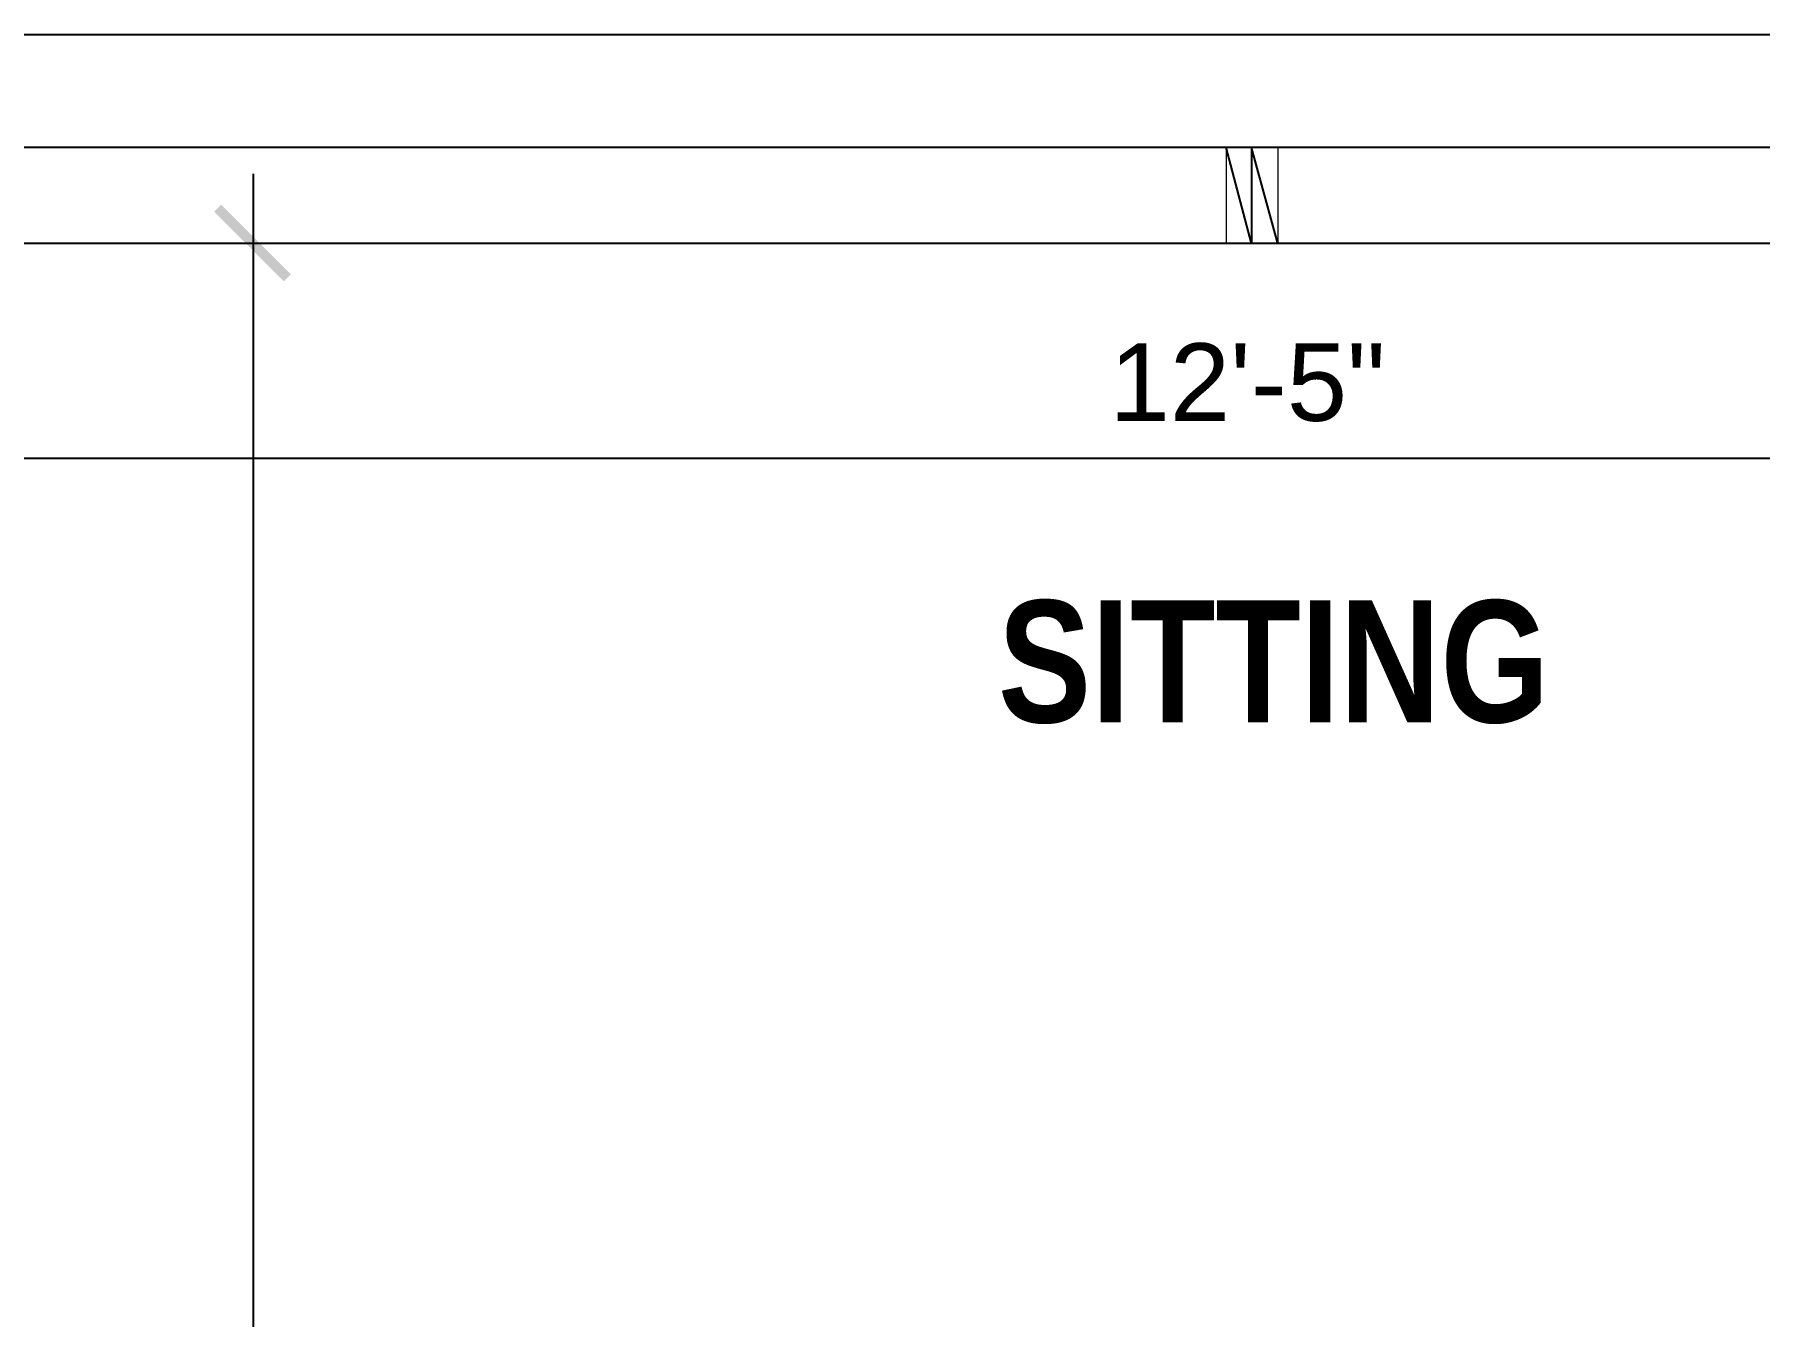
# Model space of a CAD drawing. Header units: millimetres. Extents: x 58 to 2247, y 57 to 1671.
# Drawn here: x 777.4 to 876.4, y 1164.4 to 1238 of the extents above; entities that cross this region are included whole.
import ezdxf

# ---------------------------------------------------------------- set-up
doc = ezdxf.new("R2010")
doc.units = ezdxf.units.MM
doc.header["$LTSCALE"] = 0.5
for name, color, linetype in [('main floor interior line', 6, 'CONTINUOUS'), ('PDF_Geometry', 7, 'Continuous'), ('PDF_Solid Fills', 7, 'Continuous'), ('PDF_Text', 7, 'Continuous')]:
    doc.layers.add(name, color=color, linetype=linetype)
doc.styles.add('PDF Arial Narrow Bold', font='ARIALNB.TTF')
doc.styles.add('PDF ArialMT', font='arial.ttf')

msp = doc.modelspace()

# ---------------------------------------------------------------- linework, layer by layer
at = {"layer": 'main floor interior line'}
for points in [[(773.822, 1237.967), (920.781, 1237.967)], [(954.301, 1212.527), (954.301, 1221.487), (932.301, 1221.487), (932.301, 1236.527), (919.261, 1236.527), (919.261, 1225.967), (775.262, 1225.967), (775.262, 1236.527), (762.302, 1236.527), (762.302, 1221.487), (740.302, 1221.487), (740.302, 1212.527)], [(919.261, 1231.487), (775.262, 1231.487)], [(848.781, 1225.967), (847.262, 1231.487), (847.262, 1225.967), (845.822, 1231.487)], [(789.982, 1229.967), (789.982, 999.488)], [(794.302, 1225.967), (785.982, 1225.967)], [(768.782, 1213.647), (925.741, 1213.647)]]:
    msp.add_lwpolyline(points, dxfattribs=at)
at = {"layer": 'PDF_Geometry', "lineweight": 5}
for points in [[(773.822, 1236.527), (773.822, 1237.967), (920.781, 1237.967), (920.781, 1236.527)], [(789.982, 1229.967), (789.982, 999.488)], [(794.302, 1225.967), (785.982, 1225.967)], [(768.782, 1213.647), (925.741, 1213.647)]]:
    msp.add_lwpolyline(points, dxfattribs=at)
at = {"layer": 'PDF_Geometry', "lineweight": 9}
for points in [[(917.741, 1225.967), (917.741, 1231.487), (919.261, 1231.487), (775.262, 1231.487), (776.782, 1231.487), (776.782, 1225.967)], [(845.822, 1231.487), (845.822, 1225.967)], [(847.262, 1231.487), (847.262, 1225.967)], [(848.781, 1231.487), (848.781, 1225.967)], [(919.261, 1225.967), (775.262, 1225.967)]]:
    msp.add_lwpolyline(points, dxfattribs=at)
at = {"layer": 'PDF_Solid Fills', "transparency": 33554559}
for points in [[(792.142, 1224.207), (787.742, 1227.807), (788.142, 1228.207)], [(791.742, 1223.807), (792.142, 1224.207), (787.742, 1227.807)]]:
    msp.add_solid(points, dxfattribs=at)

# ---------------------------------------------------------------- texts
at = {"layer": 'PDF_Text', "attachment_point": 4}
for s, insert, char_height, style in [('12\'-5"', (839.123, 1217.986), 4.4518, 'PDF ArialMT'), ('SITTING', (832.723, 1201.937), 7, 'PDF Arial Narrow Bold')]:
    msp.add_mtext(s, dxfattribs=dict(at, insert=insert, char_height=char_height, style=style))

doc.saveas('drawing.dxf')
